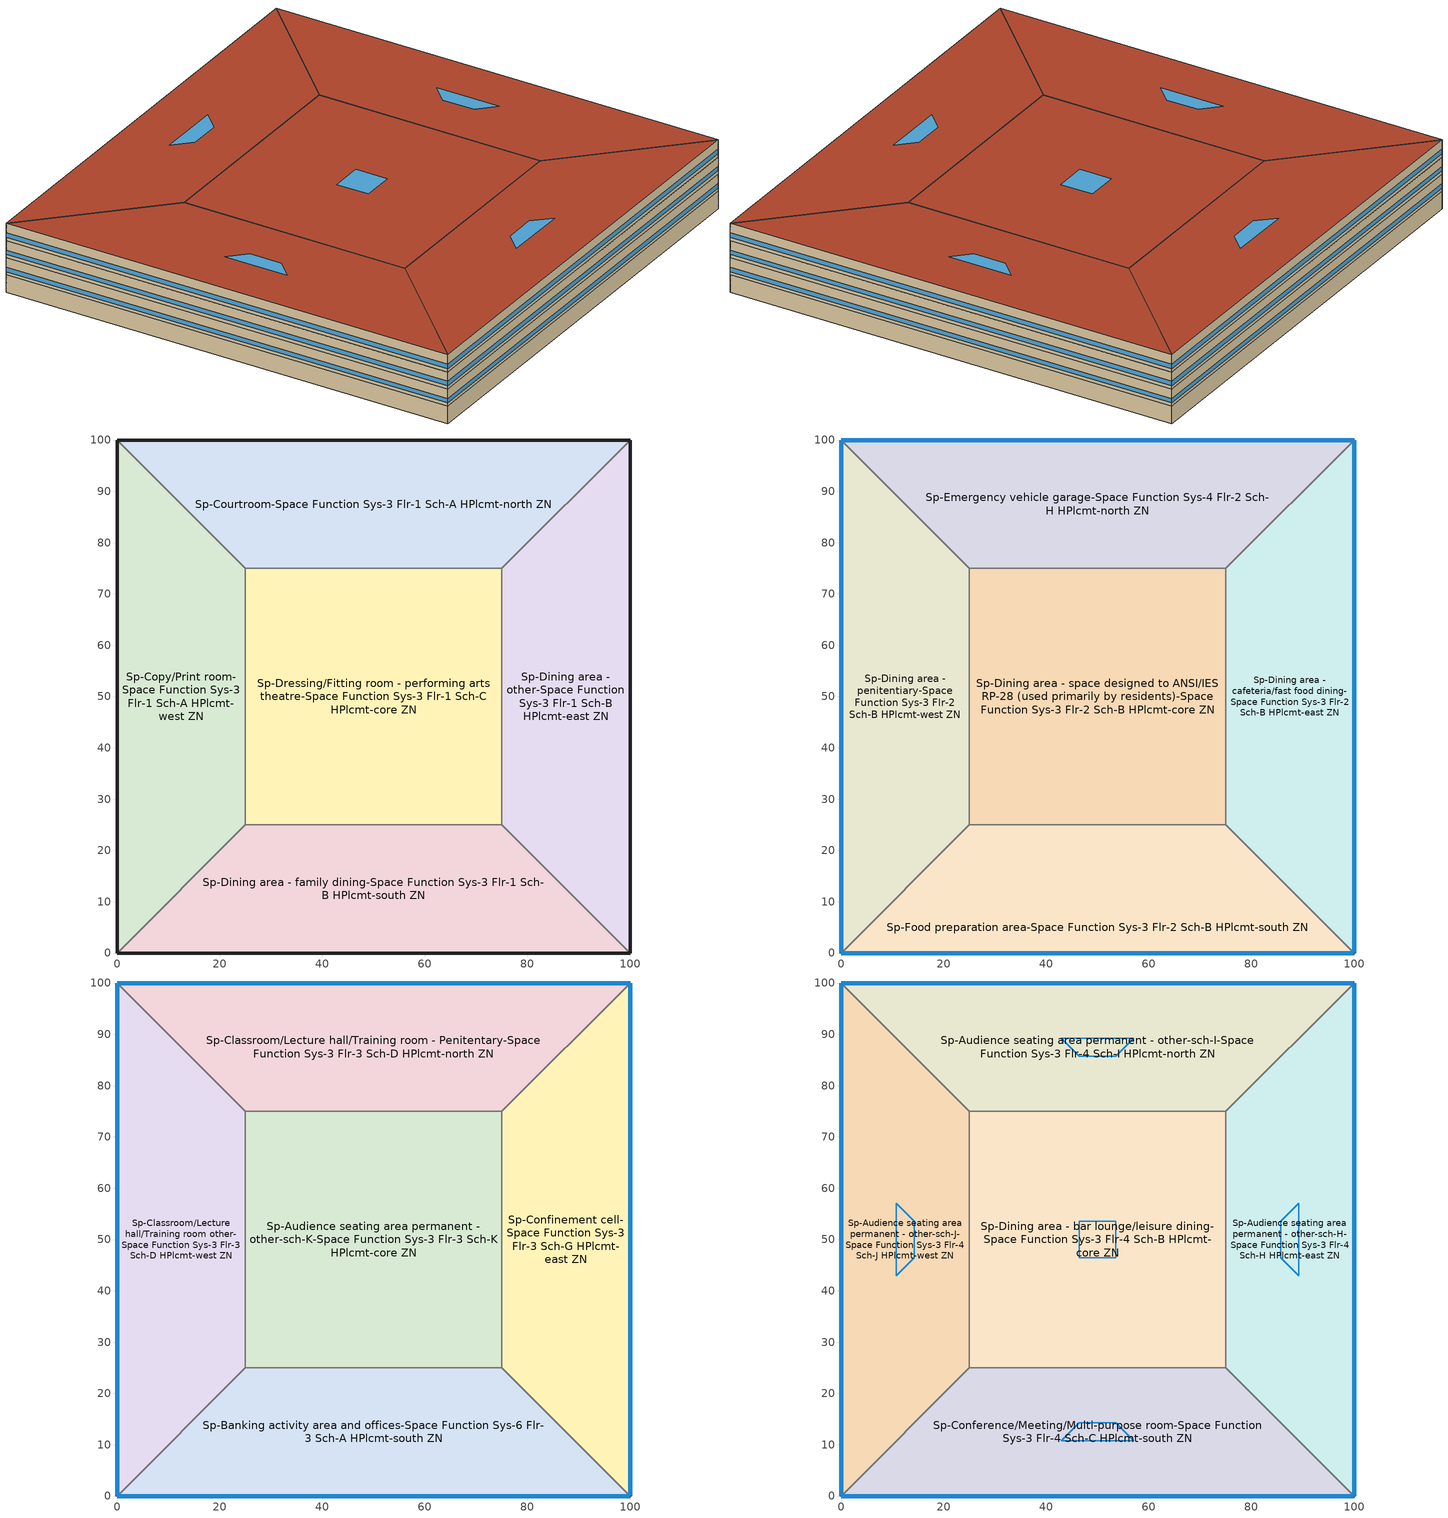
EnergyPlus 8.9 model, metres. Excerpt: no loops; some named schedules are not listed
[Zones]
Sp-Copy/Print room-Space Function Sys-3 Flr-1 Sch-A HPlcmt-west ZN
 floor ground (BTAP-Grnd-Floor-Mass:U-0.757): 0,0 0,100 25,75 25,25 z0
 wall ground (BTAP-Grnd-Wall-Mass:U-0.284): 0,100 0,0 z0:3.8
 wall to Sp-Courtroom-Space Function Sys-3 Flr-1 Sch-A HPlcmt-north ZN (BTAP-Int-Wall): 25,75 0,100 z0:3.8
 wall to Sp-Dressing/Fitting room - performing arts theatre-Space Function Sys-3 Flr-1 Sch-C HPlcmt-core ZN (BTAP-Int-Wall): 25,25 25,75 z0:3.8
 wall to Sp-Dining area - family dining-Space Function Sys-3 Flr-1 Sch-B HPlcmt-south ZN (BTAP-Int-Wall): 0,0 25,25 z0:3.8
Sp-Courtroom-Space Function Sys-3 Flr-1 Sch-A HPlcmt-north ZN
 floor ground (BTAP-Grnd-Floor-Mass:U-0.757): 0,100 100,100 75,75 25,75 z0
 wall to Sp-Dressing/Fitting room - performing arts theatre-Space Function Sys-3 Flr-1 Sch-C HPlcmt-core ZN (BTAP-Int-Wall): 25,75 75,75 z0:3.8
 wall ground (BTAP-Grnd-Wall-Mass:U-0.284): 100,100 0,100 z0:3.8
 wall to Sp-Dining area - other-Space Function Sys-3 Flr-1 Sch-B HPlcmt-east ZN (BTAP-Int-Wall): 75,75 100,100 z0:3.8
Sp-Dining area - family dining-Space Function Sys-3 Flr-1 Sch-B HPlcmt-south ZN
 floor ground (BTAP-Grnd-Floor-Mass:U-0.757): 100,0 0,0 25,25 75,25 z0
 wall ground (BTAP-Grnd-Wall-Mass:U-0.284): 0,0 100,0 z0:3.8
 wall to Sp-Dressing/Fitting room - performing arts theatre-Space Function Sys-3 Flr-1 Sch-C HPlcmt-core ZN (BTAP-Int-Wall): 75,25 25,25 z0:3.8
 wall to Sp-Dining area - other-Space Function Sys-3 Flr-1 Sch-B HPlcmt-east ZN (BTAP-Int-Wall): 100,0 75,25 z0:3.8
Sp-Dining area - other-Space Function Sys-3 Flr-1 Sch-B HPlcmt-east ZN
 floor ground (BTAP-Grnd-Floor-Mass:U-0.757): 100,100 100,0 75,25 75,75 z0
 wall ground (BTAP-Grnd-Wall-Mass:U-0.284): 100,0 100,100 z0:3.8
 wall to Sp-Dressing/Fitting room - performing arts theatre-Space Function Sys-3 Flr-1 Sch-C HPlcmt-core ZN (BTAP-Int-Wall): 75,75 75,25 z0:3.8
Sp-Dressing/Fitting room - performing arts theatre-Space Function Sys-3 Flr-1 Sch-C HPlcmt-core ZN
 floor ground (BTAP-Grnd-Floor-Mass:U-0.757): 25,25 25,75 75,75 75,25 z0
Sp-Dining area - cafeteria/fast food dining-Space Function Sys-3 Flr-2 Sch-B HPlcmt-east ZN
 floor to Sp-Dining area - other-Space Function Sys-3 Flr-1 Sch-B HPlcmt-east ZN (BTAP-Int-Floor): 100,100 100,0 75,25 75,75 z3.8
 wall outside (BTAP-Ext-Wall-Mass:U-0.21): 100,0 100,100 z3.8:7.6
 wall to Sp-Food preparation area-Space Function Sys-3 Flr-2 Sch-B HPlcmt-south ZN (BTAP-Int-Wall): 75,25 100,0 z3.8:7.6
 wall to Sp-Dining area - space designed to ANSI/IES RP-28 (used primarily by residents)-Space Function Sys-3 Flr-2 Sch-B HPlcmt-core ZN (BTAP-Int-Wall): 75,75 75,25 z3.8:7.6
 wall to Sp-Emergency vehicle garage-Space Function Sys-4 Flr-2 Sch-H HPlcmt-north ZN (BTAP-Int-Wall): 100,100 75,75 z3.8:7.6
 window (BTAP-Ext-FixedWindow:U=0.190 SHGC=0.600): 100,0.03 100,99.97 z4.56:5.51
Sp-Dining area - penitentiary-Space Function Sys-3 Flr-2 Sch-B HPlcmt-west ZN
 floor to Sp-Copy/Print room-Space Function Sys-3 Flr-1 Sch-A HPlcmt-west ZN (BTAP-Int-Floor): 0,0 0,100 25,75 25,25 z3.8
 wall outside (BTAP-Ext-Wall-Mass:U-0.21): 0,100 0,0 z3.8:7.6
 wall to Sp-Emergency vehicle garage-Space Function Sys-4 Flr-2 Sch-H HPlcmt-north ZN (BTAP-Int-Wall): 25,75 0,100 z3.8:7.6
 wall to Sp-Dining area - space designed to ANSI/IES RP-28 (used primarily by residents)-Space Function Sys-3 Flr-2 Sch-B HPlcmt-core ZN (BTAP-Int-Wall): 25,25 25,75 z3.8:7.6
 wall to Sp-Food preparation area-Space Function Sys-3 Flr-2 Sch-B HPlcmt-south ZN (BTAP-Int-Wall): 0,0 25,25 z3.8:7.6
 window (BTAP-Ext-FixedWindow:U=0.190 SHGC=0.600): 0,99.97 0,0.03 z4.56:5.51
Sp-Dining area - space designed to ANSI/IES RP-28 (used primarily by residents)-Space Function Sys-3 Flr-2 Sch-B HPlcmt-core ZN
 floor to Sp-Dressing/Fitting room - performing arts theatre-Space Function Sys-3 Flr-1 Sch-C HPlcmt-core ZN (BTAP-Int-Floor): 25,25 25,75 75,75 75,25 z3.8
 wall to Sp-Emergency vehicle garage-Space Function Sys-4 Flr-2 Sch-H HPlcmt-north ZN (BTAP-Int-Wall): 75,75 25,75 z3.8:7.6
 wall to Sp-Food preparation area-Space Function Sys-3 Flr-2 Sch-B HPlcmt-south ZN (BTAP-Int-Wall): 25,25 75,25 z3.8:7.6
Sp-Emergency vehicle garage-Space Function Sys-4 Flr-2 Sch-H HPlcmt-north ZN
 floor to Sp-Courtroom-Space Function Sys-3 Flr-1 Sch-A HPlcmt-north ZN (BTAP-Int-Floor): 0,100 100,100 75,75 25,75 z3.8
 wall outside (BTAP-Ext-Wall-Mass:U-0.21): 100,100 0,100 z3.8:7.6
 window (BTAP-Ext-FixedWindow:U=0.190 SHGC=0.600): 99.97,100 0.03,100 z4.56:5.51
Sp-Food preparation area-Space Function Sys-3 Flr-2 Sch-B HPlcmt-south ZN
 floor to Sp-Dining area - family dining-Space Function Sys-3 Flr-1 Sch-B HPlcmt-south ZN (BTAP-Int-Floor): 100,0 0,0 25,25 75,25 z3.8
 wall outside (BTAP-Ext-Wall-Mass:U-0.21): 0,0 100,0 z3.8:7.6
 window (BTAP-Ext-FixedWindow:U=0.190 SHGC=0.600): 0.03,0 99.97,0 z4.56:5.51
Sp-Audience seating area permanent - other-sch-K-Space Function Sys-3 Flr-3 Sch-K HPlcmt-core ZN
 floor to Sp-Dining area - space designed to ANSI/IES RP-28 (used primarily by residents)-Space Function Sys-3 Flr-2 Sch-B HPlcmt-core ZN (BTAP-Int-Floor): 25,25 25,75 75,75 75,25 z7.6
 wall to Sp-Classroom/Lecture hall/Training room other-Space Function Sys-3 Flr-3 Sch-D HPlcmt-west ZN (BTAP-Int-Wall): 25,75 25,25 z7.6:11.4
 wall to Sp-Classroom/Lecture hall/Training room - Penitentary-Space Function Sys-3 Flr-3 Sch-D HPlcmt-north ZN (BTAP-Int-Wall): 75,75 25,75 z7.6:11.4
 wall to Sp-Confinement cell-Space Function Sys-3 Flr-3 Sch-G HPlcmt-east ZN (BTAP-Int-Wall): 75,25 75,75 z7.6:11.4
 wall to Sp-Banking activity area and offices-Space Function Sys-6 Flr-3 Sch-A HPlcmt-south ZN (BTAP-Int-Wall): 25,25 75,25 z7.6:11.4
Sp-Banking activity area and offices-Space Function Sys-6 Flr-3 Sch-A HPlcmt-south ZN
 floor to Sp-Food preparation area-Space Function Sys-3 Flr-2 Sch-B HPlcmt-south ZN (BTAP-Int-Floor): 100,0 0,0 25,25 75,25 z7.6
 wall outside (BTAP-Ext-Wall-Mass:U-0.21): 0,0 100,0 z7.6:11.4
 wall to Sp-Classroom/Lecture hall/Training room other-Space Function Sys-3 Flr-3 Sch-D HPlcmt-west ZN (BTAP-Int-Wall): 25,25 0,0 z7.6:11.4
 wall to Sp-Confinement cell-Space Function Sys-3 Flr-3 Sch-G HPlcmt-east ZN (BTAP-Int-Wall): 100,0 75,25 z7.6:11.4
 window (BTAP-Ext-FixedWindow:U=0.190 SHGC=0.600): 0.03,0 99.97,0 z8.36:9.31
Sp-Classroom/Lecture hall/Training room - Penitentary-Space Function Sys-3 Flr-3 Sch-D HPlcmt-north ZN
 floor to Sp-Emergency vehicle garage-Space Function Sys-4 Flr-2 Sch-H HPlcmt-north ZN (BTAP-Int-Floor): 0,100 100,100 75,75 25,75 z7.6
 wall outside (BTAP-Ext-Wall-Mass:U-0.21): 100,100 0,100 z7.6:11.4
 wall to Sp-Confinement cell-Space Function Sys-3 Flr-3 Sch-G HPlcmt-east ZN (BTAP-Int-Wall): 75,75 100,100 z7.6:11.4
 wall to Sp-Classroom/Lecture hall/Training room other-Space Function Sys-3 Flr-3 Sch-D HPlcmt-west ZN (BTAP-Int-Wall): 0,100 25,75 z7.6:11.4
 window (BTAP-Ext-FixedWindow:U=0.190 SHGC=0.600): 99.97,100 0.03,100 z8.36:9.31
Sp-Classroom/Lecture hall/Training room other-Space Function Sys-3 Flr-3 Sch-D HPlcmt-west ZN
 floor to Sp-Dining area - penitentiary-Space Function Sys-3 Flr-2 Sch-B HPlcmt-west ZN (BTAP-Int-Floor): 0,0 0,100 25,75 25,25 z7.6
 wall outside (BTAP-Ext-Wall-Mass:U-0.21): 0,100 0,0 z7.6:11.4
 window (BTAP-Ext-FixedWindow:U=0.190 SHGC=0.600): 0,99.97 0,0.03 z8.36:9.31
Sp-Confinement cell-Space Function Sys-3 Flr-3 Sch-G HPlcmt-east ZN
 floor to Sp-Dining area - cafeteria/fast food dining-Space Function Sys-3 Flr-2 Sch-B HPlcmt-east ZN (BTAP-Int-Floor): 100,100 100,0 75,25 75,75 z7.6
 wall outside (BTAP-Ext-Wall-Mass:U-0.21): 100,0 100,100 z7.6:11.4
 window (BTAP-Ext-FixedWindow:U=0.190 SHGC=0.600): 100,0.03 100,99.97 z8.36:9.31
Sp-Audience seating area permanent - other-sch-H-Space Function Sys-3 Flr-4 Sch-H HPlcmt-east ZN
 floor to Sp-Confinement cell-Space Function Sys-3 Flr-3 Sch-G HPlcmt-east ZN (BTAP-Int-Floor): 100,100 100,0 75,25 75,75 z11.4
 wall outside (BTAP-Ext-Wall-Mass:U-0.21): 100,0 100,100 z11.4:15.2
 wall to Sp-Conference/Meeting/Multi-purpose room-Space Function Sys-3 Flr-4 Sch-C HPlcmt-south ZN (BTAP-Int-Wall): 75,25 100,0 z11.4:15.2
 wall to Sp-Dining area - bar lounge/leisure dining-Space Function Sys-3 Flr-4 Sch-B HPlcmt-core ZN (BTAP-Int-Wall): 75,75 75,25 z11.4:15.2
 wall to Sp-Audience seating area permanent - other-sch-I-Space Function Sys-3 Flr-4 Sch-I HPlcmt-north ZN (BTAP-Int-Wall): 100,100 75,75 z11.4:15.2
 window (BTAP-Ext-FixedWindow:U=0.190 SHGC=0.600): 100,0.03 100,99.97 z12.16:13.11
 roof outside (BTAP-Ext-Roof-Metal:U-0.138): 75,75 75,25 100,0 100,100 z15.2
 skylight (BTAP-Ext-Skylights:U=0.190 SHGC=0.600): 85.73,53.54 85.73,46.46 89.27,42.93 89.27,57.07 z15.2
Sp-Audience seating area permanent - other-sch-I-Space Function Sys-3 Flr-4 Sch-I HPlcmt-north ZN
 floor to Sp-Classroom/Lecture hall/Training room - Penitentary-Space Function Sys-3 Flr-3 Sch-D HPlcmt-north ZN (BTAP-Int-Floor): 0,100 100,100 75,75 25,75 z11.4
 wall outside (BTAP-Ext-Wall-Mass:U-0.21): 100,100 0,100 z11.4:15.2
 wall to Sp-Dining area - bar lounge/leisure dining-Space Function Sys-3 Flr-4 Sch-B HPlcmt-core ZN (BTAP-Int-Wall): 25,75 75,75 z11.4:15.2
 wall to Sp-Audience seating area permanent - other-sch-J-Space Function Sys-3 Flr-4 Sch-J HPlcmt-west ZN (BTAP-Int-Wall): 0,100 25,75 z11.4:15.2
 window (BTAP-Ext-FixedWindow:U=0.190 SHGC=0.600): 99.97,100 0.03,100 z12.16:13.11
 roof outside (BTAP-Ext-Roof-Metal:U-0.138): 25,75 75,75 100,100 0,100 z15.2
 skylight (BTAP-Ext-Skylights:U=0.190 SHGC=0.600): 46.46,85.73 53.54,85.73 57.07,89.27 42.93,89.27 z15.2
Sp-Audience seating area permanent - other-sch-J-Space Function Sys-3 Flr-4 Sch-J HPlcmt-west ZN
 floor to Sp-Classroom/Lecture hall/Training room other-Space Function Sys-3 Flr-3 Sch-D HPlcmt-west ZN (BTAP-Int-Floor): 0,0 0,100 25,75 25,25 z11.4
 wall outside (BTAP-Ext-Wall-Mass:U-0.21): 0,100 0,0 z11.4:15.2
 wall to Sp-Dining area - bar lounge/leisure dining-Space Function Sys-3 Flr-4 Sch-B HPlcmt-core ZN (BTAP-Int-Wall): 25,25 25,75 z11.4:15.2
 wall to Sp-Conference/Meeting/Multi-purpose room-Space Function Sys-3 Flr-4 Sch-C HPlcmt-south ZN (BTAP-Int-Wall): 0,0 25,25 z11.4:15.2
 window (BTAP-Ext-FixedWindow:U=0.190 SHGC=0.600): 0,99.97 0,0.03 z12.16:13.11
 roof outside (BTAP-Ext-Roof-Metal:U-0.138): 25,25 25,75 0,100 0,0 z15.2
 skylight (BTAP-Ext-Skylights:U=0.190 SHGC=0.600): 14.27,46.46 14.27,53.54 10.73,57.07 10.73,42.93 z15.2
Sp-Conference/Meeting/Multi-purpose room-Space Function Sys-3 Flr-4 Sch-C HPlcmt-south ZN
 floor to Sp-Banking activity area and offices-Space Function Sys-6 Flr-3 Sch-A HPlcmt-south ZN (BTAP-Int-Floor): 100,0 0,0 25,25 75,25 z11.4
 wall outside (BTAP-Ext-Wall-Mass:U-0.21): 0,0 100,0 z11.4:15.2
 wall to Sp-Dining area - bar lounge/leisure dining-Space Function Sys-3 Flr-4 Sch-B HPlcmt-core ZN (BTAP-Int-Wall): 75,25 25,25 z11.4:15.2
 window (BTAP-Ext-FixedWindow:U=0.190 SHGC=0.600): 0.03,0 99.97,0 z12.16:13.11
 roof outside (BTAP-Ext-Roof-Metal:U-0.138): 75,25 25,25 0,0 100,0 z15.2
 skylight (BTAP-Ext-Skylights:U=0.190 SHGC=0.600): 53.54,14.27 46.46,14.27 42.93,10.73 57.07,10.73 z15.2
Sp-Dining area - bar lounge/leisure dining-Space Function Sys-3 Flr-4 Sch-B HPlcmt-core ZN
 floor to Sp-Audience seating area permanent - other-sch-K-Space Function Sys-3 Flr-3 Sch-K HPlcmt-core ZN (BTAP-Int-Floor): 25,25 25,75 75,75 75,25 z11.4
 roof outside (BTAP-Ext-Roof-Metal:U-0.138): 75,25 75,75 25,75 25,25 z15.2
 skylight (BTAP-Ext-Skylights:U=0.190 SHGC=0.600): 53.54,46.46 53.54,53.54 46.46,53.54 46.46,46.46 z15.2
[Building]
Building 1
[Site:Location]
Fort McMurray AP_AB_CAN: Latitude {deg}=56.653; Longitude {deg}=-111.223; Time Zone {hr}=-7; Elevation {m}=369.1
[Site:GroundTemperature:BuildingSurface]
19.527, 19.502, 19.536, 19.598, 20.002, 21.64, 22.225, 22.375, 21.449, 20.121, 19.802, 19.633
[Site:WaterMainsTemperature]
Calculation Method=Correlation; Annual Average Outdoor Air Temperature {C}=1.875; Maximum Difference In Monthly Average Outdoor Air Temperatures {deltaC}=34.4
[SizingPeriod:DesignDay] Day of Month=21; Dry-Bulb Temperature Range Modifier Type=DefaultMultipliers; Humidity Condition Type=Wetbulb; Barometric Pressure {Pa}=96969; Rain Indicator=No; Snow Indicator=No; Daylight Saving Time Indicator=No
Name | Month | Day Type | Maximum Dry-Bulb Temperature {C} | Daily Dry-Bulb Temperature Range {deltaC} | Wetbulb or DewPoint at Maximum Dry-Bulb {C} | Wind Speed {m/s} | Wind Direction {deg} | Solar Model Indicator | ASHRAE Clear Sky Optical Depth for Beam Irradiance (taub) | ASHRAE Clear Sky Optical Depth for Diffuse Irradiance (taud) | Sky Clearness
Fort McMurray AP Ann Clg .4% Condns DB=>MWB | 7 | SummerDesignDay | 28.9 | 12.4 | 17.8 | 3.7 | 250 | ASHRAETau | 0.377 | 2.403
Fort McMurray AP Ann Htg 99.6% Condns DB | 1 | WinterDesignDay | -36.2 | 0 | -36.2 | 1 | 90 | ASHRAEClearSky |  |  | 0
[Material] Thermal Absorptance=0.9
Name | Roughness | Thickness {m} | Conductivity {W/m-K} | Density {kg/m3} | Specific Heat {J/kg-K} | Solar Absorptance | Visible Absorptance
1/2IN Gypsum 1 | Smooth | 0.0127 | 0.16 | 784.9 | 830 | 0.4 | 0.4
100mm Normalweight concrete floor 1 | MediumSmooth | 0.1016 | 2.31 | 2322 | 832 | 0.7 | 0.7
1IN Stucco 1 | Smooth | 0.0253 | 0.6918 | 1858 | 837 | 0.7 | 0.92
6 in. Normalweight Concrete Floor 1; 6 in. Normalweight Concrete Floor 2 | MediumRough | 0.1524 | 2.31 | 2322 | 832 | 0.7 | 0.7
8IN CONCRETE HW RefBldg 1 | Rough | 0.2032 | 1.311 | 2240 | 836.8 | 0.7 | 0.7
G01 13mm gypsum board 1 | Smooth | 0.0127 | 0.16 | 800 | 1090 | 0.7 | 0.5
Metal Roof Surface 1 | Smooth | 0.0008 | 45.28 | 7824 | 500 | 0.7 | 0.7
[Material:NoMass] Roughness=Smooth; Thermal Absorptance=0.9; Solar Absorptance=0.7
Name | Thermal Resistance {m2-K/W} | Visible Absorptance
Typical Carpet Pad | 0.21648 | 0.8
Typical Carpet Pad 2 | 1.25503 | 0.8
Typical Carpet Pad 3 | 3.45515 | 0.8
Typical Insulation 2 | 4.49096 | 0.7
Typical Insulation 3 | 7.24636 | 0.7
[WindowMaterial:SimpleGlazingSystem]
SimpleGlazing:U=0.190 SHGC=0.600: U-Factor {W/m2-K}=1.9; Solar Heat Gain Coefficient=0.6; Visible Transmittance=0.21
[Construction]
BTAP-Ext-FixedWindow:U=0.190 SHGC=0.600; BTAP-Ext-Skylights:U=0.190 SHGC=0.600: SimpleGlazing:U=0.190 SHGC=0.600
BTAP-Ext-Roof-Metal:U-0.138: Metal Roof Surface 1, Typical Insulation 3
BTAP-Ext-Wall-Mass:U-0.21: 1IN Stucco 1, 8IN CONCRETE HW RefBldg 1, Typical Insulation 2, 1/2IN Gypsum 1
BTAP-Grnd-Floor-Mass:U-0.757: 6 in. Normalweight Concrete Floor 1, Typical Carpet Pad 2
BTAP-Grnd-Wall-Mass:U-0.284: 6 in. Normalweight Concrete Floor 2, Typical Carpet Pad 3
BTAP-Int-Floor: 100mm Normalweight concrete floor 1, Typical Carpet Pad
BTAP-Int-Wall: G01 13mm gypsum board 1, G01 13mm gypsum board 1
[Zone]
Sp-Audience seating area permanent - other-sch-H-Space Function Sys-3 Flr-4 Sch-H HPlcmt-east ZN; Sp-Audience seating area permanent - other-sch-I-Space Function Sys-3 Flr-4 Sch-I HPlcmt-north ZN; Sp-Audience seating area permanent - other-sch-J-Space Function Sys-3 Flr-4 Sch-J HPlcmt-west ZN; Sp-Audience seating area permanent - other-sch-K-Space Function Sys-3 Flr-3 Sch-K HPlcmt-core ZN; Sp-Banking activity area and offices-Space Function Sys-6 Flr-3 Sch-A HPlcmt-south ZN; Sp-Classroom/Lecture hall/Training room - Penitentary-Space Function Sys-3 Flr-3 Sch-D HPlcmt-north ZN; Sp-Classroom/Lecture hall/Training room other-Space Function Sys-3 Flr-3 Sch-D HPlcmt-west ZN; Sp-Conference/Meeting/Multi-purpose room-Space Function Sys-3 Flr-4 Sch-C HPlcmt-south ZN; Sp-Confinement cell-Space Function Sys-3 Flr-3 Sch-G HPlcmt-east ZN; Sp-Copy/Print room-Space Function Sys-3 Flr-1 Sch-A HPlcmt-west ZN; Sp-Courtroom-Space Function Sys-3 Flr-1 Sch-A HPlcmt-north ZN; Sp-Dining area - bar lounge/leisure dining-Space Function Sys-3 Flr-4 Sch-B HPlcmt-core ZN; Sp-Dining area - cafeteria/fast food dining-Space Function Sys-3 Flr-2 Sch-B HPlcmt-east ZN; Sp-Dining area - family dining-Space Function Sys-3 Flr-1 Sch-B HPlcmt-south ZN; Sp-Dining area - other-Space Function Sys-3 Flr-1 Sch-B HPlcmt-east ZN; Sp-Dining area - penitentiary-Space Function Sys-3 Flr-2 Sch-B HPlcmt-west ZN; Sp-Dining area - space designed to ANSI/IES RP-28 (used primarily by residents)-Space Function Sys-3 Flr-2 Sch-B HPlcmt-core ZN; Sp-Dressing/Fitting room - performing arts theatre-Space Function Sys-3 Flr-1 Sch-C HPlcmt-core ZN; Sp-Emergency vehicle garage-Space Function Sys-4 Flr-2 Sch-H HPlcmt-north ZN; Sp-Food preparation area-Space Function Sys-3 Flr-2 Sch-B HPlcmt-south ZN
[ZoneInfiltration:DesignFlowRate] Schedule=Always On Discrete; Design Flow Rate Calculation Method=Flow/ExteriorArea; Flow per Exterior Surface Area {m3/s-m2}=0.00025; Constant Term Coefficient=0; Temperature Term Coefficient=0; Velocity Term Coefficient=0.224; Velocity Squared Term Coefficient=0
Name | Zone or ZoneList
Audience seating area permanent - other-sch-H-Space Function Infiltration | Sp-Audience seating area permanent - other-sch-H-Space Function Sys-3 Flr-4 Sch-H HPlcmt-east ZN
Audience seating area permanent - other-sch-I-Space Function Infiltration | Sp-Audience seating area permanent - other-sch-I-Space Function Sys-3 Flr-4 Sch-I HPlcmt-north ZN
Audience seating area permanent - other-sch-J-Space Function Infiltration | Sp-Audience seating area permanent - other-sch-J-Space Function Sys-3 Flr-4 Sch-J HPlcmt-west ZN
Banking activity area and offices-Space Function Infiltration | Sp-Banking activity area and offices-Space Function Sys-6 Flr-3 Sch-A HPlcmt-south ZN
Classroom/Lecture hall/Training room - Penitentary-Space Function Infiltration | Sp-Classroom/Lecture hall/Training room - Penitentary-Space Function Sys-3 Flr-3 Sch-D HPlcmt-north ZN
Classroom/Lecture hall/Training room other-Space Function Infiltration | Sp-Classroom/Lecture hall/Training room other-Space Function Sys-3 Flr-3 Sch-D HPlcmt-west ZN
Conference/Meeting/Multi-purpose room-Space Function Infiltration | Sp-Conference/Meeting/Multi-purpose room-Space Function Sys-3 Flr-4 Sch-C HPlcmt-south ZN
Confinement cell-Space Function Infiltration | Sp-Confinement cell-Space Function Sys-3 Flr-3 Sch-G HPlcmt-east ZN
Dining area - bar lounge/leisure dining-Space Function Infiltration | Sp-Dining area - bar lounge/leisure dining-Space Function Sys-3 Flr-4 Sch-B HPlcmt-core ZN
Dining area - cafeteria/fast food dining-Space Function Infiltration | Sp-Dining area - cafeteria/fast food dining-Space Function Sys-3 Flr-2 Sch-B HPlcmt-east ZN
Dining area - penitentiary-Space Function Infiltration | Sp-Dining area - penitentiary-Space Function Sys-3 Flr-2 Sch-B HPlcmt-west ZN
Emergency vehicle garage-Space Function Infiltration | Sp-Emergency vehicle garage-Space Function Sys-4 Flr-2 Sch-H HPlcmt-north ZN
Food preparation area-Space Function Infiltration | Sp-Food preparation area-Space Function Sys-3 Flr-2 Sch-B HPlcmt-south ZN
[AvailabilityManager:NightCycle] Applicability Schedule=Always On Discrete; Control Type=CycleOnAny; Thermostat Tolerance {deltaC}=1; Cycling Run Time Control Type=FixedRunTime; Cycling Run Time {s}=3600
Name | Fan Schedule
Availability Manager Night Cycle 1 | Sys_3_PSZ Sp-Audience seating area permanent - other-sch-H-Space Function Sys-3 Flr-4 Sch-H HPlcmt-east ZN Occ Sch
Availability Manager Night Cycle 2 | Sys_3_PSZ Sp-Audience seating area permanent - other-sch-I-Space Function Sys-3 Flr-4 Sch-I HPlcmt-north ZN Occ Sch
Availability Manager Night Cycle 3 | Sys_3_PSZ Sp-Audience seating area permanent - other-sch-J-Space Function Sys-3 Flr-4 Sch-J HPlcmt-west ZN Occ Sch
Availability Manager Night Cycle 4 | Sys_3_PSZ Sp-Audience seating area permanent - other-sch-K-Space Function Sys-3 Flr-3 Sch-K HPlcmt-core ZN Occ Sch
Availability Manager Night Cycle 5 | Sys_3_PSZ Sp-Classroom/Lecture hall/Training room - Penitentary-Space Function Sys-3 Flr-3 Sch-D HPlcmt-north ZN Occ Sch
Availability Manager Night Cycle 6 | Sys_3_PSZ Sp-Classroom/Lecture hall/Training room other-Space Function Sys-3 Flr-3 Sch-D HPlcmt-west ZN Occ Sch
Availability Manager Night Cycle 7 | Sys_3_PSZ Sp-Conference/Meeting/Multi-purpose room-Space Function Sys-3 Flr-4 Sch-C HPlcmt-south ZN Occ Sch
Availability Manager Night Cycle 8 | Sys_3_PSZ Sp-Confinement cell-Space Function Sys-3 Flr-3 Sch-G HPlcmt-east ZN Occ Sch
Availability Manager Night Cycle 9 | Sys_3_PSZ Sp-Copy/Print room-Space Function Sys-3 Flr-1 Sch-A HPlcmt-west ZN Occ Sch
Availability Manager Night Cycle 10 | Sys_3_PSZ Sp-Courtroom-Space Function Sys-3 Flr-1 Sch-A HPlcmt-north ZN Occ Sch
Availability Manager Night Cycle 11 | Sys_3_PSZ Sp-Dining area - bar lounge/leisure dining-Space Function Sys-3 Flr-4 Sch-B HPlcmt-core ZN Occ Sch
Availability Manager Night Cycle 12 | Sys_3_PSZ Sp-Dining area - cafeteria/fast food dining-Space Function Sys-3 Flr-2 Sch-B HPlcmt-east ZN Occ Sch
Availability Manager Night Cycle 13 | Sys_3_PSZ Sp-Dining area - family dining-Space Function Sys-3 Flr-1 Sch-B HPlcmt-south ZN Occ Sch
Availability Manager Night Cycle 14 | Sys_3_PSZ Sp-Dining area - other-Space Function Sys-3 Flr-1 Sch-B HPlcmt-east ZN Occ Sch
Availability Manager Night Cycle 15 | Sys_3_PSZ Sp-Dining area - penitentiary-Space Function Sys-3 Flr-2 Sch-B HPlcmt-west ZN Occ Sch
Availability Manager Night Cycle 16 | Sys_3_PSZ Sp-Dining area - space designed to ANSI/IES RP-28 (used primarily by residents)-Space Function Sys-3 Flr-2 Sch-B HPlcmt-core ZN Occ Sch
Availability Manager Night Cycle 17 | Sys_3_PSZ Sp-Dressing/Fitting room - performing arts theatre-Space Function Sys-3 Flr-1 Sch-C HPlcmt-core ZN Occ Sch
Availability Manager Night Cycle 18 | Sys_3_PSZ Sp-Food preparation area-Space Function Sys-3 Flr-2 Sch-B HPlcmt-south ZN Occ Sch
Availability Manager Night Cycle 19 | Sys_4_PSZ_Sp-Emergency vehicle garage-Space Function Sys-4 Flr-2 Sch-H HPlcmt-north ZN Occ Sch
Availability Manager Night Cycle 20 | Sys_6_VAV with Reheat Occ Sch
[AvailabilityManager:Scheduled] Schedule=Always On Discrete
Air Loop HVAC Outdoor Air System 14 Availability Manager; Air Loop HVAC Outdoor Air System 15 Availability Manager; Air Loop HVAC Outdoor Air System 16 Availability Manager; Air Loop HVAC Outdoor Air System 10 Availability Manager; Air Loop HVAC Outdoor Air System 11 Availability Manager; Air Loop HVAC Outdoor Air System 12 Availability Manager; Air Loop HVAC Outdoor Air System 17 Availability Manager; Air Loop HVAC Outdoor Air System 13 Availability Manager; Air Loop HVAC Outdoor Air System 2 Availability Manager; Air Loop HVAC Outdoor Air System 1 Availability Manager; Air Loop HVAC Outdoor Air System 18 Availability Manager; Air Loop HVAC Outdoor Air System 6 Availability Manager; Air Loop HVAC Outdoor Air System 5 Availability Manager; Air Loop HVAC Outdoor Air System 4 Availability Manager; Air Loop HVAC Outdoor Air System 7 Availability Manager; Air Loop HVAC Outdoor Air System 9 Availability Manager; Air Loop HVAC Outdoor Air System 3 Availability Manager; Air Loop HVAC Outdoor Air System 8 Availability Manager; Air Loop HVAC Outdoor Air System 19 Availability Manager; Air Loop HVAC Outdoor Air System 20 Availability Manager
[Schedule:Week:Daily]
Sys_3_PSZ Sp-Audience seating area permanent - other-sch-H-Space Function Sys-3 Flr-4 Sch-H HPlcmt-east ZN Occ Sch Week Rule - Jan1-Dec31: Sys_3_PSZ Sp-Audience seating area permanent - other-sch-H-Space Function Sys-3 Flr-4 Sch-H HPlcmt-east ZN Occ Sch Sunday, Sys_3_PSZ Sp-Audience seating area permanent - other-sch-H-Space Function Sys-3 Flr-4 Sch-H HPlcmt-east ZN Occ Sch Monday, Sys_3_PSZ Sp-Audience seating area permanent - other-sch-H-Space Function Sys-3 Flr-4 Sch-H HPlcmt-east ZN Occ Sch Tuesday, Sys_3_PSZ Sp-Audience seating area permanent - other-sch-H-Space Function Sys-3 Flr-4 Sch-H HPlcmt-east ZN Occ Sch Wednesday, Sys_3_PSZ Sp-Audience seating area permanent - other-sch-H-Space Function Sys-3 Flr-4 Sch-H HPlcmt-east ZN Occ Sch Thursday, Sys_3_PSZ Sp-Audience seating area permanent - other-sch-H-Space Function Sys-3 Flr-4 Sch-H HPlcmt-east ZN Occ Sch Friday, Sys_3_PSZ Sp-Audience seating area permanent - other-sch-H-Space Function Sys-3 Flr-4 Sch-H HPlcmt-east ZN Occ Sch Saturday, Sys_3_PSZ Sp-Audience seating area permanent - other-sch-H-Space Function Sys-3 Flr-4 Sch-H HPlcmt-east ZN Occ Sch Default, Sys_3_PSZ Sp-Audience seating area permanent - other-sch-H-Space Function Sys-3 Flr-4 Sch-H HPlcmt-east ZN Occ Sch Summer Design Day, Sys_3_PSZ Sp-Audience seating area permanent - other-sch-H-Space Function Sys-3 Flr-4 Sch-H HPlcmt-east ZN Occ Sch Winter Design Day, Sys_3_PSZ Sp-Audience seating area permanent - other-sch-H-Space Function Sys-3 Flr-4 Sch-H HPlcmt-east ZN Occ Sch Default, Sys_3_PSZ Sp-Audience seating area permanent - other-sch-H-Space Function Sys-3 Flr-4 Sch-H HPlcmt-east ZN Occ Sch Default
Sys_3_PSZ Sp-Audience seating area permanent - other-sch-I-Space Function Sys-3 Flr-4 Sch-I HPlcmt-north ZN Occ Sch Week Rule - Jan1-Dec31: Sys_3_PSZ Sp-Audience seating area permanent - other-sch-I-Space Function Sys-3 Flr-4 Sch-I HPlcmt-north ZN Occ Sch Sunday, Sys_3_PSZ Sp-Audience seating area permanent - other-sch-I-Space Function Sys-3 Flr-4 Sch-I HPlcmt-north ZN Occ Sch Monday, Sys_3_PSZ Sp-Audience seating area permanent - other-sch-I-Space Function Sys-3 Flr-4 Sch-I HPlcmt-north ZN Occ Sch Tuesday, Sys_3_PSZ Sp-Audience seating area permanent - other-sch-I-Space Function Sys-3 Flr-4 Sch-I HPlcmt-north ZN Occ Sch Wednesday, Sys_3_PSZ Sp-Audience seating area permanent - other-sch-I-Space Function Sys-3 Flr-4 Sch-I HPlcmt-north ZN Occ Sch Thursday, Sys_3_PSZ Sp-Audience seating area permanent - other-sch-I-Space Function Sys-3 Flr-4 Sch-I HPlcmt-north ZN Occ Sch Friday, Sys_3_PSZ Sp-Audience seating area permanent - other-sch-I-Space Function Sys-3 Flr-4 Sch-I HPlcmt-north ZN Occ Sch Saturday, Sys_3_PSZ Sp-Audience seating area permanent - other-sch-I-Space Function Sys-3 Flr-4 Sch-I HPlcmt-north ZN Occ Sch Default, Sys_3_PSZ Sp-Audience seating area permanent - other-sch-I-Space Function Sys-3 Flr-4 Sch-I HPlcmt-north ZN Occ Sch Summer Design Day, Sys_3_PSZ Sp-Audience seating area permanent - other-sch-I-Space Function Sys-3 Flr-4 Sch-I HPlcmt-north ZN Occ Sch Winter Design Day, Sys_3_PSZ Sp-Audience seating area permanent - other-sch-I-Space Function Sys-3 Flr-4 Sch-I HPlcmt-north ZN Occ Sch Default, Sys_3_PSZ Sp-Audience seating area permanent - other-sch-I-Space Function Sys-3 Flr-4 Sch-I HPlcmt-north ZN Occ Sch Default
Sys_3_PSZ Sp-Audience seating area permanent - other-sch-J-Space Function Sys-3 Flr-4 Sch-J HPlcmt-west ZN Occ Sch Week Rule - Jan1-Dec31: Sys_3_PSZ Sp-Audience seating area permanent - other-sch-J-Space Function Sys-3 Flr-4 Sch-J HPlcmt-west ZN Occ Sch Sunday, Sys_3_PSZ Sp-Audience seating area permanent - other-sch-J-Space Function Sys-3 Flr-4 Sch-J HPlcmt-west ZN Occ Sch Monday, Sys_3_PSZ Sp-Audience seating area permanent - other-sch-J-Space Function Sys-3 Flr-4 Sch-J HPlcmt-west ZN Occ Sch Tuesday, Sys_3_PSZ Sp-Audience seating area permanent - other-sch-J-Space Function Sys-3 Flr-4 Sch-J HPlcmt-west ZN Occ Sch Wednesday, Sys_3_PSZ Sp-Audience seating area permanent - other-sch-J-Space Function Sys-3 Flr-4 Sch-J HPlcmt-west ZN Occ Sch Thursday, Sys_3_PSZ Sp-Audience seating area permanent - other-sch-J-Space Function Sys-3 Flr-4 Sch-J HPlcmt-west ZN Occ Sch Friday, Sys_3_PSZ Sp-Audience seating area permanent - other-sch-J-Space Function Sys-3 Flr-4 Sch-J HPlcmt-west ZN Occ Sch Saturday, Sys_3_PSZ Sp-Audience seating area permanent - other-sch-J-Space Function Sys-3 Flr-4 Sch-J HPlcmt-west ZN Occ Sch Default, Sys_3_PSZ Sp-Audience seating area permanent - other-sch-J-Space Function Sys-3 Flr-4 Sch-J HPlcmt-west ZN Occ Sch Summer Design Day, Sys_3_PSZ Sp-Audience seating area permanent - other-sch-J-Space Function Sys-3 Flr-4 Sch-J HPlcmt-west ZN Occ Sch Winter Design Day, Sys_3_PSZ Sp-Audience seating area permanent - other-sch-J-Space Function Sys-3 Flr-4 Sch-J HPlcmt-west ZN Occ Sch Default, Sys_3_PSZ Sp-Audience seating area permanent - other-sch-J-Space Function Sys-3 Flr-4 Sch-J HPlcmt-west ZN Occ Sch Default
Sys_3_PSZ Sp-Audience seating area permanent - other-sch-K-Space Function Sys-3 Flr-3 Sch-K HPlcmt-core ZN Occ Sch Week Rule - Jan1-Dec31: Sys_3_PSZ Sp-Audience seating area permanent - other-sch-K-Space Function Sys-3 Flr-3 Sch-K HPlcmt-core ZN Occ Sch Sunday, Sys_3_PSZ Sp-Audience seating area permanent - other-sch-K-Space Function Sys-3 Flr-3 Sch-K HPlcmt-core ZN Occ Sch Monday, Sys_3_PSZ Sp-Audience seating area permanent - other-sch-K-Space Function Sys-3 Flr-3 Sch-K HPlcmt-core ZN Occ Sch Tuesday, Sys_3_PSZ Sp-Audience seating area permanent - other-sch-K-Space Function Sys-3 Flr-3 Sch-K HPlcmt-core ZN Occ Sch Wednesday, Sys_3_PSZ Sp-Audience seating area permanent - other-sch-K-Space Function Sys-3 Flr-3 Sch-K HPlcmt-core ZN Occ Sch Thursday, Sys_3_PSZ Sp-Audience seating area permanent - other-sch-K-Space Function Sys-3 Flr-3 Sch-K HPlcmt-core ZN Occ Sch Friday, Sys_3_PSZ Sp-Audience seating area permanent - other-sch-K-Space Function Sys-3 Flr-3 Sch-K HPlcmt-core ZN Occ Sch Saturday, Sys_3_PSZ Sp-Audience seating area permanent - other-sch-K-Space Function Sys-3 Flr-3 Sch-K HPlcmt-core ZN Occ Sch Default, Sys_3_PSZ Sp-Audience seating area permanent - other-sch-K-Space Function Sys-3 Flr-3 Sch-K HPlcmt-core ZN Occ Sch Summer Design Day, Sys_3_PSZ Sp-Audience seating area permanent - other-sch-K-Space Function Sys-3 Flr-3 Sch-K HPlcmt-core ZN Occ Sch Winter Design Day, Sys_3_PSZ Sp-Audience seating area permanent - other-sch-K-Space Function Sys-3 Flr-3 Sch-K HPlcmt-core ZN Occ Sch Default, Sys_3_PSZ Sp-Audience seating area permanent - other-sch-K-Space Function Sys-3 Flr-3 Sch-K HPlcmt-core ZN Occ Sch Default
Sys_3_PSZ Sp-Classroom/Lecture hall/Training room - Penitentary-Space Function Sys-3 Flr-3 Sch-D HPlcmt-north ZN Occ Sch Week Rule - Jan1-Dec31: Sys_3_PSZ Sp-Classroom/Lecture hall/Training room - Penitentary-Space Function Sys-3 Flr-3 Sch-D HPlcmt-north ZN Occ Sch Sunday, Sys_3_PSZ Sp-Classroom/Lecture hall/Training room - Penitentary-Space Function Sys-3 Flr-3 Sch-D HPlcmt-north ZN Occ Sch Monday, Sys_3_PSZ Sp-Classroom/Lecture hall/Training room - Penitentary-Space Function Sys-3 Flr-3 Sch-D HPlcmt-north ZN Occ Sch Tuesday, Sys_3_PSZ Sp-Classroom/Lecture hall/Training room - Penitentary-Space Function Sys-3 Flr-3 Sch-D HPlcmt-north ZN Occ Sch Wednesday, Sys_3_PSZ Sp-Classroom/Lecture hall/Training room - Penitentary-Space Function Sys-3 Flr-3 Sch-D HPlcmt-north ZN Occ Sch Thursday, Sys_3_PSZ Sp-Classroom/Lecture hall/Training room - Penitentary-Space Function Sys-3 Flr-3 Sch-D HPlcmt-north ZN Occ Sch Friday, Sys_3_PSZ Sp-Classroom/Lecture hall/Training room - Penitentary-Space Function Sys-3 Flr-3 Sch-D HPlcmt-north ZN Occ Sch Saturday, Sys_3_PSZ Sp-Classroom/Lecture hall/Training room - Penitentary-Space Function Sys-3 Flr-3 Sch-D HPlcmt-north ZN Occ Sch Default, Sys_3_PSZ Sp-Classroom/Lecture hall/Training room - Penitentary-Space Function Sys-3 Flr-3 Sch-D HPlcmt-north ZN Occ Sch Summer Design Day, Sys_3_PSZ Sp-Classroom/Lecture hall/Training room - Penitentary-Space Function Sys-3 Flr-3 Sch-D HPlcmt-north ZN Occ Sch Winter Design Day, Sys_3_PSZ Sp-Classroom/Lecture hall/Training room - Penitentary-Space Function Sys-3 Flr-3 Sch-D HPlcmt-north ZN Occ Sch Default, Sys_3_PSZ Sp-Classroom/Lecture hall/Training room - Penitentary-Space Function Sys-3 Flr-3 Sch-D HPlcmt-north ZN Occ Sch Default
Sys_3_PSZ Sp-Classroom/Lecture hall/Training room other-Space Function Sys-3 Flr-3 Sch-D HPlcmt-west ZN Occ Sch Week Rule - Jan1-Dec31: Sys_3_PSZ Sp-Classroom/Lecture hall/Training room other-Space Function Sys-3 Flr-3 Sch-D HPlcmt-west ZN Occ Sch Sunday, Sys_3_PSZ Sp-Classroom/Lecture hall/Training room other-Space Function Sys-3 Flr-3 Sch-D HPlcmt-west ZN Occ Sch Monday, Sys_3_PSZ Sp-Classroom/Lecture hall/Training room other-Space Function Sys-3 Flr-3 Sch-D HPlcmt-west ZN Occ Sch Tuesday, Sys_3_PSZ Sp-Classroom/Lecture hall/Training room other-Space Function Sys-3 Flr-3 Sch-D HPlcmt-west ZN Occ Sch Wednesday, Sys_3_PSZ Sp-Classroom/Lecture hall/Training room other-Space Function Sys-3 Flr-3 Sch-D HPlcmt-west ZN Occ Sch Thursday, Sys_3_PSZ Sp-Classroom/Lecture hall/Training room other-Space Function Sys-3 Flr-3 Sch-D HPlcmt-west ZN Occ Sch Friday, Sys_3_PSZ Sp-Classroom/Lecture hall/Training room other-Space Function Sys-3 Flr-3 Sch-D HPlcmt-west ZN Occ Sch Saturday, Sys_3_PSZ Sp-Classroom/Lecture hall/Training room other-Space Function Sys-3 Flr-3 Sch-D HPlcmt-west ZN Occ Sch Default, Sys_3_PSZ Sp-Classroom/Lecture hall/Training room other-Space Function Sys-3 Flr-3 Sch-D HPlcmt-west ZN Occ Sch Summer Design Day, Sys_3_PSZ Sp-Classroom/Lecture hall/Training room other-Space Function Sys-3 Flr-3 Sch-D HPlcmt-west ZN Occ Sch Winter Design Day, Sys_3_PSZ Sp-Classroom/Lecture hall/Training room other-Space Function Sys-3 Flr-3 Sch-D HPlcmt-west ZN Occ Sch Default, Sys_3_PSZ Sp-Classroom/Lecture hall/Training room other-Space Function Sys-3 Flr-3 Sch-D HPlcmt-west ZN Occ Sch Default
Sys_3_PSZ Sp-Conference/Meeting/Multi-purpose room-Space Function Sys-3 Flr-4 Sch-C HPlcmt-south ZN Occ Sch Week Rule - Jan1-Dec31: Sys_3_PSZ Sp-Conference/Meeting/Multi-purpose room-Space Function Sys-3 Flr-4 Sch-C HPlcmt-south ZN Occ Sch Sunday, Sys_3_PSZ Sp-Conference/Meeting/Multi-purpose room-Space Function Sys-3 Flr-4 Sch-C HPlcmt-south ZN Occ Sch Monday, Sys_3_PSZ Sp-Conference/Meeting/Multi-purpose room-Space Function Sys-3 Flr-4 Sch-C HPlcmt-south ZN Occ Sch Tuesday, Sys_3_PSZ Sp-Conference/Meeting/Multi-purpose room-Space Function Sys-3 Flr-4 Sch-C HPlcmt-south ZN Occ Sch Wednesday, Sys_3_PSZ Sp-Conference/Meeting/Multi-purpose room-Space Function Sys-3 Flr-4 Sch-C HPlcmt-south ZN Occ Sch Thursday, Sys_3_PSZ Sp-Conference/Meeting/Multi-purpose room-Space Function Sys-3 Flr-4 Sch-C HPlcmt-south ZN Occ Sch Friday, Sys_3_PSZ Sp-Conference/Meeting/Multi-purpose room-Space Function Sys-3 Flr-4 Sch-C HPlcmt-south ZN Occ Sch Saturday, Sys_3_PSZ Sp-Conference/Meeting/Multi-purpose room-Space Function Sys-3 Flr-4 Sch-C HPlcmt-south ZN Occ Sch Default, Sys_3_PSZ Sp-Conference/Meeting/Multi-purpose room-Space Function Sys-3 Flr-4 Sch-C HPlcmt-south ZN Occ Sch Summer Design Day, Sys_3_PSZ Sp-Conference/Meeting/Multi-purpose room-Space Function Sys-3 Flr-4 Sch-C HPlcmt-south ZN Occ Sch Winter Design Day, Sys_3_PSZ Sp-Conference/Meeting/Multi-purpose room-Space Function Sys-3 Flr-4 Sch-C HPlcmt-south ZN Occ Sch Default, Sys_3_PSZ Sp-Conference/Meeting/Multi-purpose room-Space Function Sys-3 Flr-4 Sch-C HPlcmt-south ZN Occ Sch Default
Sys_3_PSZ Sp-Confinement cell-Space Function Sys-3 Flr-3 Sch-G HPlcmt-east ZN Occ Sch Week Rule - Jan1-Dec31: Sys_3_PSZ Sp-Confinement cell-Space Function Sys-3 Flr-3 Sch-G HPlcmt-east ZN Occ Sch Sunday, Sys_3_PSZ Sp-Confinement cell-Space Function Sys-3 Flr-3 Sch-G HPlcmt-east ZN Occ Sch Monday, Sys_3_PSZ Sp-Confinement cell-Space Function Sys-3 Flr-3 Sch-G HPlcmt-east ZN Occ Sch Tuesday, Sys_3_PSZ Sp-Confinement cell-Space Function Sys-3 Flr-3 Sch-G HPlcmt-east ZN Occ Sch Wednesday, Sys_3_PSZ Sp-Confinement cell-Space Function Sys-3 Flr-3 Sch-G HPlcmt-east ZN Occ Sch Thursday, Sys_3_PSZ Sp-Confinement cell-Space Function Sys-3 Flr-3 Sch-G HPlcmt-east ZN Occ Sch Friday, Sys_3_PSZ Sp-Confinement cell-Space Function Sys-3 Flr-3 Sch-G HPlcmt-east ZN Occ Sch Saturday, Sys_3_PSZ Sp-Confinement cell-Space Function Sys-3 Flr-3 Sch-G HPlcmt-east ZN Occ Sch Default, Sys_3_PSZ Sp-Confinement cell-Space Function Sys-3 Flr-3 Sch-G HPlcmt-east ZN Occ Sch Summer Design Day, Sys_3_PSZ Sp-Confinement cell-Space Function Sys-3 Flr-3 Sch-G HPlcmt-east ZN Occ Sch Winter Design Day, Sys_3_PSZ Sp-Confinement cell-Space Function Sys-3 Flr-3 Sch-G HPlcmt-east ZN Occ Sch Default, Sys_3_PSZ Sp-Confinement cell-Space Function Sys-3 Flr-3 Sch-G HPlcmt-east ZN Occ Sch Default
Sys_3_PSZ Sp-Copy/Print room-Space Function Sys-3 Flr-1 Sch-A HPlcmt-west ZN Occ Sch Week Rule - Jan1-Dec31: Sys_3_PSZ Sp-Copy/Print room-Space Function Sys-3 Flr-1 Sch-A HPlcmt-west ZN Occ Sch Sunday, Sys_3_PSZ Sp-Copy/Print room-Space Function Sys-3 Flr-1 Sch-A HPlcmt-west ZN Occ Sch Monday, Sys_3_PSZ Sp-Copy/Print room-Space Function Sys-3 Flr-1 Sch-A HPlcmt-west ZN Occ Sch Tuesday, Sys_3_PSZ Sp-Copy/Print room-Space Function Sys-3 Flr-1 Sch-A HPlcmt-west ZN Occ Sch Wednesday, Sys_3_PSZ Sp-Copy/Print room-Space Function Sys-3 Flr-1 Sch-A HPlcmt-west ZN Occ Sch Thursday, Sys_3_PSZ Sp-Copy/Print room-Space Function Sys-3 Flr-1 Sch-A HPlcmt-west ZN Occ Sch Friday, Sys_3_PSZ Sp-Copy/Print room-Space Function Sys-3 Flr-1 Sch-A HPlcmt-west ZN Occ Sch Saturday, Sys_3_PSZ Sp-Copy/Print room-Space Function Sys-3 Flr-1 Sch-A HPlcmt-west ZN Occ Sch Default, Sys_3_PSZ Sp-Copy/Print room-Space Function Sys-3 Flr-1 Sch-A HPlcmt-west ZN Occ Sch Summer Design Day, Sys_3_PSZ Sp-Copy/Print room-Space Function Sys-3 Flr-1 Sch-A HPlcmt-west ZN Occ Sch Winter Design Day, Sys_3_PSZ Sp-Copy/Print room-Space Function Sys-3 Flr-1 Sch-A HPlcmt-west ZN Occ Sch Default, Sys_3_PSZ Sp-Copy/Print room-Space Function Sys-3 Flr-1 Sch-A HPlcmt-west ZN Occ Sch Default
Sys_3_PSZ Sp-Courtroom-Space Function Sys-3 Flr-1 Sch-A HPlcmt-north ZN Occ Sch Week Rule - Jan1-Dec31: Sys_3_PSZ Sp-Courtroom-Space Function Sys-3 Flr-1 Sch-A HPlcmt-north ZN Occ Sch Sunday, Sys_3_PSZ Sp-Courtroom-Space Function Sys-3 Flr-1 Sch-A HPlcmt-north ZN Occ Sch Monday, Sys_3_PSZ Sp-Courtroom-Space Function Sys-3 Flr-1 Sch-A HPlcmt-north ZN Occ Sch Tuesday, Sys_3_PSZ Sp-Courtroom-Space Function Sys-3 Flr-1 Sch-A HPlcmt-north ZN Occ Sch Wednesday, Sys_3_PSZ Sp-Courtroom-Space Function Sys-3 Flr-1 Sch-A HPlcmt-north ZN Occ Sch Thursday, Sys_3_PSZ Sp-Courtroom-Space Function Sys-3 Flr-1 Sch-A HPlcmt-north ZN Occ Sch Friday, Sys_3_PSZ Sp-Courtroom-Space Function Sys-3 Flr-1 Sch-A HPlcmt-north ZN Occ Sch Saturday, Sys_3_PSZ Sp-Courtroom-Space Function Sys-3 Flr-1 Sch-A HPlcmt-north ZN Occ Sch Default, Sys_3_PSZ Sp-Courtroom-Space Function Sys-3 Flr-1 Sch-A HPlcmt-north ZN Occ Sch Summer Design Day, Sys_3_PSZ Sp-Courtroom-Space Function Sys-3 Flr-1 Sch-A HPlcmt-north ZN Occ Sch Winter Design Day, Sys_3_PSZ Sp-Courtroom-Space Function Sys-3 Flr-1 Sch-A HPlcmt-north ZN Occ Sch Default, Sys_3_PSZ Sp-Courtroom-Space Function Sys-3 Flr-1 Sch-A HPlcmt-north ZN Occ Sch Default
Sys_3_PSZ Sp-Dining area - bar lounge/leisure dining-Space Function Sys-3 Flr-4 Sch-B HPlcmt-core ZN Occ Sch Week Rule - Jan1-Dec31: Sys_3_PSZ Sp-Dining area - bar lounge/leisure dining-Space Function Sys-3 Flr-4 Sch-B HPlcmt-core ZN Occ Sch Sunday, Sys_3_PSZ Sp-Dining area - bar lounge/leisure dining-Space Function Sys-3 Flr-4 Sch-B HPlcmt-core ZN Occ Sch Monday, Sys_3_PSZ Sp-Dining area - bar lounge/leisure dining-Space Function Sys-3 Flr-4 Sch-B HPlcmt-core ZN Occ Sch Tuesday, Sys_3_PSZ Sp-Dining area - bar lounge/leisure dining-Space Function Sys-3 Flr-4 Sch-B HPlcmt-core ZN Occ Sch Wednesday, Sys_3_PSZ Sp-Dining area - bar lounge/leisure dining-Space Function Sys-3 Flr-4 Sch-B HPlcmt-core ZN Occ Sch Thursday, Sys_3_PSZ Sp-Dining area - bar lounge/leisure dining-Space Function Sys-3 Flr-4 Sch-B HPlcmt-core ZN Occ Sch Friday, Sys_3_PSZ Sp-Dining area - bar lounge/leisure dining-Space Function Sys-3 Flr-4 Sch-B HPlcmt-core ZN Occ Sch Saturday, Sys_3_PSZ Sp-Dining area - bar lounge/leisure dining-Space Function Sys-3 Flr-4 Sch-B HPlcmt-core ZN Occ Sch Default, Sys_3_PSZ Sp-Dining area - bar lounge/leisure dining-Space Function Sys-3 Flr-4 Sch-B HPlcmt-core ZN Occ Sch Summer Design Day, Sys_3_PSZ Sp-Dining area - bar lounge/leisure dining-Space Function Sys-3 Flr-4 Sch-B HPlcmt-core ZN Occ Sch Winter Design Day, Sys_3_PSZ Sp-Dining area - bar lounge/leisure dining-Space Function Sys-3 Flr-4 Sch-B HPlcmt-core ZN Occ Sch Default, Sys_3_PSZ Sp-Dining area - bar lounge/leisure dining-Space Function Sys-3 Flr-4 Sch-B HPlcmt-core ZN Occ Sch Default
[Schedule:Year]
Sys_3_PSZ Sp-Audience seating area permanent - other-sch-H-Space Function Sys-3 Flr-4 Sch-H HPlcmt-east ZN Occ Sch: Sys_3_PSZ Sp-Audience seating area permanent - other-sch-H-Space Function Sys-3 Flr-4 Sch-H HPlcmt-east ZN Occ Sch Week Rule - Jan1-Dec31, 1, 1, 12, 31
Sys_3_PSZ Sp-Audience seating area permanent - other-sch-I-Space Function Sys-3 Flr-4 Sch-I HPlcmt-north ZN Occ Sch: Sys_3_PSZ Sp-Audience seating area permanent - other-sch-I-Space Function Sys-3 Flr-4 Sch-I HPlcmt-north ZN Occ Sch Week Rule - Jan1-Dec31, 1, 1, 12, 31
Sys_3_PSZ Sp-Audience seating area permanent - other-sch-J-Space Function Sys-3 Flr-4 Sch-J HPlcmt-west ZN Occ Sch: Sys_3_PSZ Sp-Audience seating area permanent - other-sch-J-Space Function Sys-3 Flr-4 Sch-J HPlcmt-west ZN Occ Sch Week Rule - Jan1-Dec31, 1, 1, 12, 31
Sys_3_PSZ Sp-Audience seating area permanent - other-sch-K-Space Function Sys-3 Flr-3 Sch-K HPlcmt-core ZN Occ Sch: Sys_3_PSZ Sp-Audience seating area permanent - other-sch-K-Space Function Sys-3 Flr-3 Sch-K HPlcmt-core ZN Occ Sch Week Rule - Jan1-Dec31, 1, 1, 12, 31
Sys_6_VAV with Reheat Occ Sch: Sys_6_VAV with Reheat Occ Sch Week Rule - Jan1-Dec31, 1, 1, 12, 31
Sys_3_PSZ Sp-Classroom/Lecture hall/Training room - Penitentary-Space Function Sys-3 Flr-3 Sch-D HPlcmt-north ZN Occ Sch: Sys_3_PSZ Sp-Classroom/Lecture hall/Training room - Penitentary-Space Function Sys-3 Flr-3 Sch-D HPlcmt-north ZN Occ Sch Week Rule - Jan1-Dec31, 1, 1, 12, 31
Sys_3_PSZ Sp-Classroom/Lecture hall/Training room other-Space Function Sys-3 Flr-3 Sch-D HPlcmt-west ZN Occ Sch: Sys_3_PSZ Sp-Classroom/Lecture hall/Training room other-Space Function Sys-3 Flr-3 Sch-D HPlcmt-west ZN Occ Sch Week Rule - Jan1-Dec31, 1, 1, 12, 31
Sys_3_PSZ Sp-Conference/Meeting/Multi-purpose room-Space Function Sys-3 Flr-4 Sch-C HPlcmt-south ZN Occ Sch: Sys_3_PSZ Sp-Conference/Meeting/Multi-purpose room-Space Function Sys-3 Flr-4 Sch-C HPlcmt-south ZN Occ Sch Week Rule - Jan1-Dec31, 1, 1, 12, 31
Sys_3_PSZ Sp-Confinement cell-Space Function Sys-3 Flr-3 Sch-G HPlcmt-east ZN Occ Sch: Sys_3_PSZ Sp-Confinement cell-Space Function Sys-3 Flr-3 Sch-G HPlcmt-east ZN Occ Sch Week Rule - Jan1-Dec31, 1, 1, 12, 31
Sys_3_PSZ Sp-Copy/Print room-Space Function Sys-3 Flr-1 Sch-A HPlcmt-west ZN Occ Sch: Sys_3_PSZ Sp-Copy/Print room-Space Function Sys-3 Flr-1 Sch-A HPlcmt-west ZN Occ Sch Week Rule - Jan1-Dec31, 1, 1, 12, 31
Sys_3_PSZ Sp-Courtroom-Space Function Sys-3 Flr-1 Sch-A HPlcmt-north ZN Occ Sch: Sys_3_PSZ Sp-Courtroom-Space Function Sys-3 Flr-1 Sch-A HPlcmt-north ZN Occ Sch Week Rule - Jan1-Dec31, 1, 1, 12, 31
Sys_3_PSZ Sp-Dining area - bar lounge/leisure dining-Space Function Sys-3 Flr-4 Sch-B HPlcmt-core ZN Occ Sch: Sys_3_PSZ Sp-Dining area - bar lounge/leisure dining-Space Function Sys-3 Flr-4 Sch-B HPlcmt-core ZN Occ Sch Week Rule - Jan1-Dec31, 1, 1, 12, 31
Sys_3_PSZ Sp-Dining area - cafeteria/fast food dining-Space Function Sys-3 Flr-2 Sch-B HPlcmt-east ZN Occ Sch: Sys_3_PSZ Sp-Dining area - cafeteria/fast food dining-Space Function Sys-3 Flr-2 Sch-B HPlcmt-east ZN Occ Sch Week Rule - Jan1-Dec31, 1, 1, 12, 31
Sys_3_PSZ Sp-Dining area - family dining-Space Function Sys-3 Flr-1 Sch-B HPlcmt-south ZN Occ Sch: Sys_3_PSZ Sp-Dining area - family dining-Space Function Sys-3 Flr-1 Sch-B HPlcmt-south ZN Occ Sch Week Rule - Jan1-Dec31, 1, 1, 12, 31
Sys_3_PSZ Sp-Dining area - other-Space Function Sys-3 Flr-1 Sch-B HPlcmt-east ZN Occ Sch: Sys_3_PSZ Sp-Dining area - other-Space Function Sys-3 Flr-1 Sch-B HPlcmt-east ZN Occ Sch Week Rule - Jan1-Dec31, 1, 1, 12, 31
Sys_3_PSZ Sp-Dining area - penitentiary-Space Function Sys-3 Flr-2 Sch-B HPlcmt-west ZN Occ Sch: Sys_3_PSZ Sp-Dining area - penitentiary-Space Function Sys-3 Flr-2 Sch-B HPlcmt-west ZN Occ Sch Week Rule - Jan1-Dec31, 1, 1, 12, 31
Sys_3_PSZ Sp-Dining area - space designed to ANSI/IES RP-28 (used primarily by residents)-Space Function Sys-3 Flr-2 Sch-B HPlcmt-core ZN Occ Sch: Sys_3_PSZ Sp-Dining area - space designed to ANSI/IES RP-28 (used primarily by residents)-Space Function Sys-3 Flr-2 Sch-B HPlcmt-core ZN Occ Sch Week Rule - Jan1-Dec31, 1, 1, 12, 31
Sys_3_PSZ Sp-Dressing/Fitting room - performing arts theatre-Space Function Sys-3 Flr-1 Sch-C HPlcmt-core ZN Occ Sch: Sys_3_PSZ Sp-Dressing/Fitting room - performing arts theatre-Space Function Sys-3 Flr-1 Sch-C HPlcmt-core ZN Occ Sch Week Rule - Jan1-Dec31, 1, 1, 12, 31
Sys_4_PSZ_Sp-Emergency vehicle garage-Space Function Sys-4 Flr-2 Sch-H HPlcmt-north ZN Occ Sch: Sys_4_PSZ_Sp-Emergency vehicle garage-Space Function Sys-4 Flr-2 Sch-H HPlcmt-north ZN Occ Sch Week Rule - Jan1-Dec31, 1, 1, 12, 31
Sys_3_PSZ Sp-Food preparation area-Space Function Sys-3 Flr-2 Sch-B HPlcmt-south ZN Occ Sch: Sys_3_PSZ Sp-Food preparation area-Space Function Sys-3 Flr-2 Sch-B HPlcmt-south ZN Occ Sch Week Rule - Jan1-Dec31, 1, 1, 12, 31
[Schedule:Constant]
Always On Discrete: Hourly Value=1
